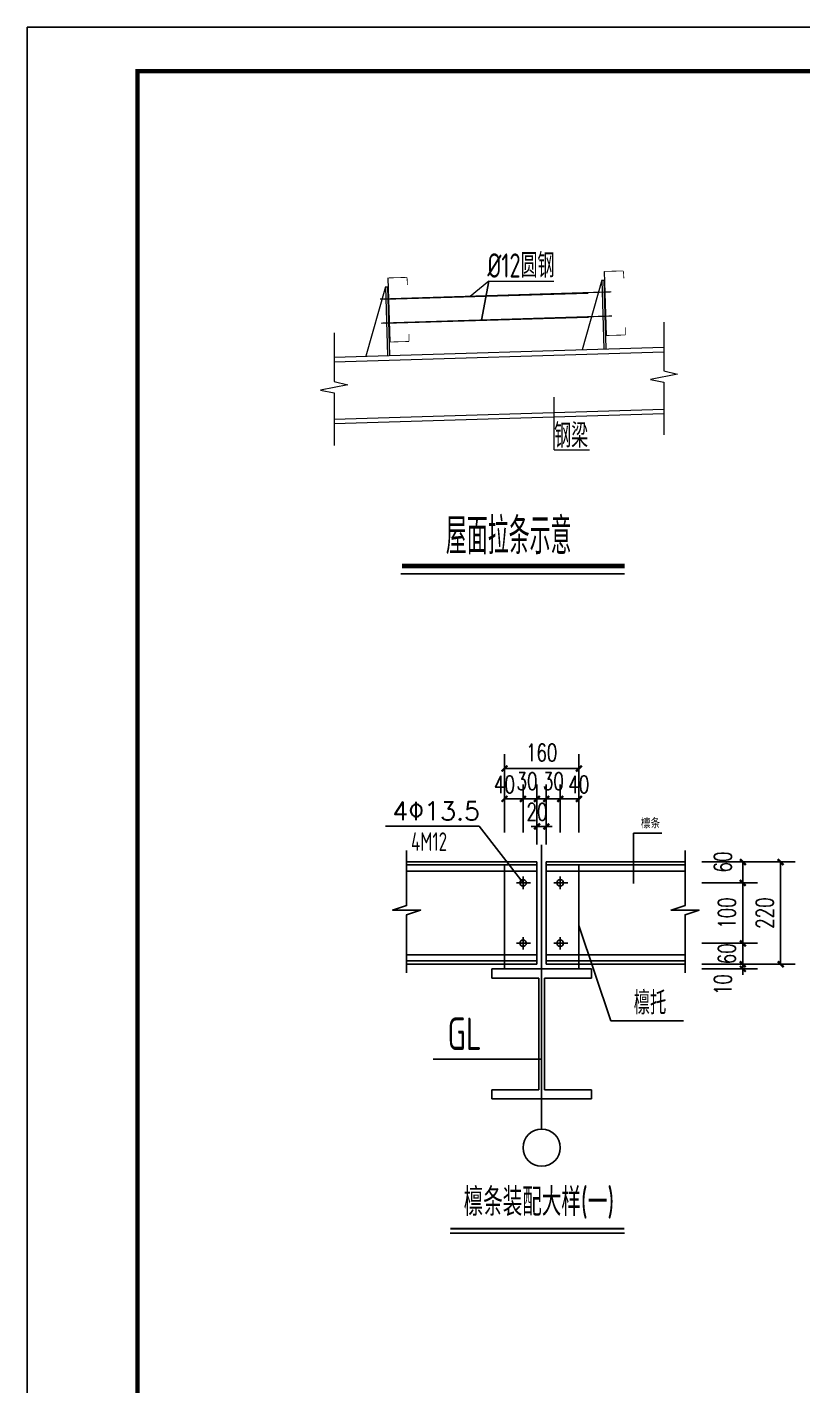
# Model space of a CAD drawing. Extents: x -17471 to 313636, y -71590 to 757901.
# Drawn here: x 187536 to 205132, y 727080 to 757901 of the extents above; entities that cross this region are included whole.
import ezdxf
from ezdxf.enums import TextEntityAlignment as Align

# ---------------------------------------------------------------- set-up
doc = ezdxf.new("R2010")
doc.units = 0
doc.header["$LTSCALE"] = 1000
doc.header["$MEASUREMENT"] = 0
doc.linetypes.add('3', pattern=[5, 3, -2])
for name, color, linetype in [('11', 3, 'Continuous'), ('1534', 7, 'Continuous'), ('ADIM', 3, 'Continuous'), ('AXIS', 3, 'Continuous'), ('PUB_DIM', 3, 'Continuous'), ('PUB_TITLE', 4, 'Continuous'), ('THICK', 6, 'Continuous'), ('THIN', 7, 'Continuous'), ('梁__虚线', 4, '3'), ('锚栓', 60, 'Continuous')]:
    doc.layers.add(name, color=color, linetype=linetype)
for name, color, linetype, lineweight in [('CB', 3, 'Continuous', 9), ('TEXT', 7, 'Continuous', 13), ('ZHONG', 4, 'Continuous', 20)]:
    doc.layers.add(name, color=color, linetype=linetype, lineweight=lineweight)
doc.styles.add('_HZTXT', font='txt.shx', dxfattribs={"width": 0.7, "bigfont": 'hztxt.shx'})
doc.styles.add('_TCH_DIM_T3', font='SIMPLEX', dxfattribs={"width": 0.705882, "bigfont": 'GBCBIG'})
doc.styles.add('HZTXT', font='txt', dxfattribs={"width": 0.7, "height": 300, "bigfont": 'HZTXT'})
doc.styles.get("Standard").update_dxf_attribs({"font": 'gbenor.shx', "bigfont": 'gbcbig.shx'})
doc.styles.add('TSSD_Dimension', font='Tssdeng.shx', dxfattribs={"width": 0.7, "bigfont": 'hztxt.shx'})
doc.styles.add('TSSD_NORM', font='Tssdeng.shx', dxfattribs={"width": 0.65, "bigfont": 'hztxt.shx'})
doc.styles.add('TSSD_REIN', font='Tssdeng.shx', dxfattribs={"width": 0.7, "bigfont": 'hztxt.shx'})
doc.dimstyles.new('_TCH_ARCH&&50', dxfattribs={"dimtxt": 148.75, "dimasz": 50, "dimexe": 125, "dimexo": 150, "dimgap": 63.125, "dimtad": 1, "dimdec": 0, "dimzin": 0, "dimdsep": 46, "dimtxsty": '_TCH_DIM_T3', "dimblk": 'ARCHTICK', "dimcen": 0.09, "dimclrt": 7, "dimazin": 2, "dimtfac": 1, "dimtdec": 0, "dimtix": 1, "dimtmove": 2, "dimatfit": 3, "dimfxl": 0, "dimtolj": 1, "dimtzin": 0, "dimarcsym": 0})

# ---------------------------------------------------------------- blocks, each defined once
blk = doc.blocks.new('4a')
blk.add_line((8489851, -2272568), (8489730, -2273209))
at = {"layer": '11', "color": 7}
blk.add_line((8488402, -2277393), (8492092, -2277393), dxfattribs=at)
at = {"layer": 'CB'}
for p, q in [((8488149, -2272660), (8488182, -2272660)), ((8489851, -2272568), (8489545, -2272821)), ((8489851, -2272568), (8490927, -2272568)), ((8491718, -2272553), (8491751, -2272553)), ((8487300, -2273419), (8487300, -2274224)), ((8492740, -2273243), (8492740, -2274048)), ((8492965, -2274102), (8492517, -2274192)), ((8492740, -2274048), (8492965, -2274102)), ((8487525, -2274278), (8487076, -2274368)), ((8487300, -2274224), (8487525, -2274278)), ((8492517, -2274192), (8492740, -2274232)), ((8492740, -2274232), (8492740, -2275104)), ((8487076, -2274368), (8487300, -2274408)), ((8487300, -2274408), (8487300, -2275280)), ((8490931, -2275347), (8490931, -2274483)), ((8490931, -2275347), (8491513, -2275347))]:
    blk.add_line(p, q, dxfattribs=at)
at = {"layer": 'THICK', "linetype": 'Continuous', "const_width": 75}
blk.add_lwpolyline([(8488419, -2277267), (8492092, -2277267)], dxfattribs=at)
at = {"layer": 'ZHONG'}
for p, q in [((8488188, -2272514), (8488219, -2273571)), ((8491757, -2272407), (8491789, -2273464)), ((8488149, -2272660), (8487823, -2273805)), ((8488130, -2272864), (8491485, -2272763)), ((8488149, -2272660), (8488183, -2273794)), ((8488182, -2272659), (8488216, -2273793)), ((8491718, -2272553), (8491393, -2273698)), ((8491718, -2272553), (8491752, -2273687)), ((8491751, -2272552), (8491785, -2273686)), ((8488142, -2273261), (8491497, -2273160)), ((8487300, -2273821), (8492740, -2273658)), ((8487303, -2273898), (8492740, -2273734)), ((8487300, -2274844), (8492740, -2274681)), ((8487300, -2274916), (8492740, -2274752))]:
    blk.add_line(p, q, dxfattribs=at)
for points, const_width in [([(8488188, -2272514), (8488503, -2272505)], 13.2), ([(8488188, -2272514), (8488219, -2273571)], 13.2), ([(8488503, -2272505), (8488510, -2272628)], 13.2), ([(8491757, -2272407), (8492072, -2272398)], 13.2), ([(8491757, -2272407), (8491789, -2273464)], 13.2), ([(8492072, -2272398), (8492080, -2272521)], 13.2), ([(8488059, -2272863), (8491873, -2272744)], 19.8), ([(8488071, -2273260), (8491885, -2273142)], 19.8), ([(8488535, -2273562), (8488535, -2273438)], 13.2), ([(8492104, -2273455), (8492104, -2273331)], 13.2), ([(8488219, -2273571), (8488535, -2273562)], 13.2), ([(8491789, -2273464), (8492104, -2273455)], 13.2)]:
    blk.add_lwpolyline(points, dxfattribs=dict(at, const_width=const_width))
at = {"color": 2, "char_height": 400, "attachment_point": 5, "style": 'TSSD_Dimension'}
for s, insert in [('%%c12圆钢', (8490382, -2272309)), ('钢梁', (8491210, -2275116))]:
    blk.add_mtext(s, dxfattribs=dict(at, insert=insert))
at = {"layer": '11', "color": 7, "width": 0.8}
blk.add_text('屋面拉条示意', height=600, dxfattribs=at).set_placement((8490180, -2276772), align=Align.MIDDLE_CENTER)
blk = doc.blocks.new('_ArchTick')
at = {"color": 0, "linetype": 'ByBlock', "const_width": 0.4}
blk.add_lwpolyline([(-0.5, -0.5), (0.5, 0.5)], dxfattribs=at)
blk = doc.blocks.new('*D3073')
at = {"layer": 'Defpoints', "color": 0, "linetype": 'ByBlock', "transparency": 16777216}
for p in [(-1745632, 225964), (-1745712, 225658), (-1745632, 225658)]:
    blk.add_point(p, dxfattribs=at)
at = {"layer": 'PUB_DIM', "color": 0, "linetype": 'ByBlock', "lineweight": -2, "transparency": 16777216}
for p, q in [((-1745712, 225808), (-1745712, 226089)), ((-1745632, 225808), (-1745632, 226089)), ((-1745712, 225964), (-1745762, 225964)), ((-1745712, 225964), (-1745632, 225964)), ((-1745632, 225964), (-1745582, 225964))]:
    blk.add_line(p, q, dxfattribs=at)
at = {"layer": 'PUB_DIM', "color": 0, "linetype": 'ByBlock', "lineweight": -2, "transparency": 16777216, "xscale": 50, "yscale": 50, "zscale": 50}
blk.add_blockref('_ArchTick', (-1745712, 225964), dxfattribs=at)
at = {"layer": 'PUB_DIM', "color": 0, "linetype": 'ByBlock', "lineweight": -2, "transparency": 16777216, "xscale": 50, "yscale": 50, "zscale": 50, "rotation": 180}
blk.add_blockref('_ArchTick', (-1745632, 225964), dxfattribs=at)
at = {"layer": 'PUB_DIM', "color": 7, "linetype": 'ByBlock', "transparency": 16777216, "insert": (-1745712, 226089), "char_height": 148.8, "attachment_point": 5, "style": '_TCH_DIM_T3'}
blk.add_mtext('\\A1;20', dxfattribs=at)
blk = doc.blocks.new('*D3074')
at = {"layer": 'Defpoints', "color": 0, "linetype": 'ByBlock', "transparency": 16777216}
for p in [(-1745352, 226201), (-1745512, 225761), (-1745352, 225761)]:
    blk.add_point(p, dxfattribs=at)
at = {"layer": 'PUB_DIM', "color": 0, "linetype": 'ByBlock', "lineweight": -2, "transparency": 16777216}
for p, q in [((-1745512, 225911), (-1745512, 226326)), ((-1745352, 225911), (-1745352, 226326)), ((-1745512, 226201), (-1745352, 226201))]:
    blk.add_line(p, q, dxfattribs=at)
at = {"layer": 'PUB_DIM', "color": 0, "linetype": 'ByBlock', "lineweight": -2, "transparency": 16777216, "xscale": 50, "yscale": 50, "zscale": 50, "rotation": 180}
blk.add_blockref('_ArchTick', (-1745512, 226201), dxfattribs=at)
at = {"layer": 'PUB_DIM', "color": 0, "linetype": 'ByBlock', "lineweight": -2, "transparency": 16777216, "xscale": 50, "yscale": 50, "zscale": 50}
blk.add_blockref('_ArchTick', (-1745352, 226201), dxfattribs=at)
at = {"layer": 'PUB_DIM', "color": 7, "linetype": 'ByBlock', "transparency": 16777216, "insert": (-1745352, 226326), "char_height": 148.8, "attachment_point": 5, "style": '_TCH_DIM_T3'}
blk.add_mtext('\\A1;40', dxfattribs=at)
blk = doc.blocks.new('*D3075')
at = {"layer": 'Defpoints', "color": 0, "linetype": 'ByBlock', "transparency": 16777216}
for p in [(-1745512, 226201), (-1745632, 225761), (-1745512, 225761)]:
    blk.add_point(p, dxfattribs=at)
at = {"layer": 'PUB_DIM', "color": 0, "linetype": 'ByBlock', "lineweight": -2, "transparency": 16777216}
for p, q in [((-1745632, 225911), (-1745632, 226326)), ((-1745512, 225911), (-1745512, 226326)), ((-1745632, 226201), (-1745682, 226201)), ((-1745632, 226201), (-1745512, 226201)), ((-1745512, 226201), (-1745462, 226201))]:
    blk.add_line(p, q, dxfattribs=at)
at = {"layer": 'PUB_DIM', "color": 0, "linetype": 'ByBlock', "lineweight": -2, "transparency": 16777216, "xscale": 50, "yscale": 50, "zscale": 50}
blk.add_blockref('_ArchTick', (-1745632, 226201), dxfattribs=at)
at = {"layer": 'PUB_DIM', "color": 0, "linetype": 'ByBlock', "lineweight": -2, "transparency": 16777216, "xscale": 50, "yscale": 50, "zscale": 50, "rotation": 180}
blk.add_blockref('_ArchTick', (-1745512, 226201), dxfattribs=at)
at = {"layer": 'PUB_DIM', "color": 7, "linetype": 'ByBlock', "transparency": 16777216, "insert": (-1745571, 226353), "char_height": 148.8, "attachment_point": 5, "style": '_TCH_DIM_T3'}
blk.add_mtext('\\A1;30', dxfattribs=at)
blk = doc.blocks.new('*D3076')
at = {"layer": 'Defpoints', "color": 0, "linetype": 'ByBlock', "transparency": 16777216}
for p in [(-1745832, 226201), (-1745992, 225761), (-1745832, 225761)]:
    blk.add_point(p, dxfattribs=at)
at = {"layer": 'PUB_DIM', "color": 0, "linetype": 'ByBlock', "lineweight": -2, "transparency": 16777216}
for p, q in [((-1745992, 225911), (-1745992, 226326)), ((-1745832, 225911), (-1745832, 226326)), ((-1745992, 226201), (-1745832, 226201))]:
    blk.add_line(p, q, dxfattribs=at)
at = {"layer": 'PUB_DIM', "color": 0, "linetype": 'ByBlock', "lineweight": -2, "transparency": 16777216, "xscale": 50, "yscale": 50, "zscale": 50, "rotation": 180}
blk.add_blockref('_ArchTick', (-1745992, 226201), dxfattribs=at)
at = {"layer": 'PUB_DIM', "color": 0, "linetype": 'ByBlock', "lineweight": -2, "transparency": 16777216, "xscale": 50, "yscale": 50, "zscale": 50}
blk.add_blockref('_ArchTick', (-1745832, 226201), dxfattribs=at)
at = {"layer": 'PUB_DIM', "color": 7, "linetype": 'ByBlock', "transparency": 16777216, "insert": (-1745992, 226326), "char_height": 148.8, "attachment_point": 5, "style": '_TCH_DIM_T3'}
blk.add_mtext('\\A1;40', dxfattribs=at)
blk = doc.blocks.new('*D3077')
at = {"layer": 'Defpoints', "color": 0, "linetype": 'ByBlock', "transparency": 16777216}
for p in [(-1745712, 226201), (-1745832, 225761), (-1745712, 225761)]:
    blk.add_point(p, dxfattribs=at)
at = {"layer": 'PUB_DIM', "color": 0, "linetype": 'ByBlock', "lineweight": -2, "transparency": 16777216}
for p, q in [((-1745832, 225911), (-1745832, 226326)), ((-1745712, 225911), (-1745712, 226326)), ((-1745832, 226201), (-1745882, 226201)), ((-1745832, 226201), (-1745712, 226201)), ((-1745712, 226201), (-1745662, 226201))]:
    blk.add_line(p, q, dxfattribs=at)
at = {"layer": 'PUB_DIM', "color": 0, "linetype": 'ByBlock', "lineweight": -2, "transparency": 16777216, "xscale": 50, "yscale": 50, "zscale": 50}
blk.add_blockref('_ArchTick', (-1745832, 226201), dxfattribs=at)
at = {"layer": 'PUB_DIM', "color": 0, "linetype": 'ByBlock', "lineweight": -2, "transparency": 16777216, "xscale": 50, "yscale": 50, "zscale": 50, "rotation": 180}
blk.add_blockref('_ArchTick', (-1745712, 226201), dxfattribs=at)
at = {"layer": 'PUB_DIM', "color": 7, "linetype": 'ByBlock', "transparency": 16777216, "insert": (-1745798, 226353), "char_height": 148.8, "attachment_point": 5, "style": '_TCH_DIM_T3'}
blk.add_mtext('\\A1;30', dxfattribs=at)
blk = doc.blocks.new('*D3078')
at = {"layer": 'Defpoints', "color": 0, "linetype": 'ByBlock', "transparency": 16777216}
for p in [(-1745352, 226462), (-1745992, 225761), (-1745352, 225761)]:
    blk.add_point(p, dxfattribs=at)
at = {"layer": 'PUB_DIM', "color": 0, "linetype": 'ByBlock', "lineweight": -2, "transparency": 16777216}
for p, q in [((-1745992, 225911), (-1745992, 226587)), ((-1745352, 225911), (-1745352, 226587)), ((-1745992, 226462), (-1745352, 226462))]:
    blk.add_line(p, q, dxfattribs=at)
at = {"layer": 'PUB_DIM', "color": 0, "linetype": 'ByBlock', "lineweight": -2, "transparency": 16777216, "xscale": 50, "yscale": 50, "zscale": 50, "rotation": 180}
blk.add_blockref('_ArchTick', (-1745992, 226462), dxfattribs=at)
at = {"layer": 'PUB_DIM', "color": 0, "linetype": 'ByBlock', "lineweight": -2, "transparency": 16777216, "xscale": 50, "yscale": 50, "zscale": 50}
blk.add_blockref('_ArchTick', (-1745352, 226462), dxfattribs=at)
at = {"layer": 'PUB_DIM', "color": 7, "linetype": 'ByBlock', "transparency": 16777216, "insert": (-1745672, 226600), "char_height": 148.8, "attachment_point": 5, "style": '_TCH_DIM_T3'}
blk.add_mtext('\\A1;160', dxfattribs=at)
blk = doc.blocks.new('*D3079')
at = {"layer": 'Defpoints', "color": 0, "linetype": 'ByBlock', "transparency": 16777216}
for p in [(-1744443, 224778), (-1743940, 224778), (-1744443, 224738)]:
    blk.add_point(p, dxfattribs=at)
at = {"layer": 'PUB_DIM', "color": 0, "linetype": 'ByBlock', "lineweight": -2, "transparency": 16777216}
for p, q in [((-1744293, 224778), (-1743815, 224778)), ((-1743940, 224778), (-1743940, 224828)), ((-1743940, 224738), (-1743940, 224778)), ((-1744293, 224738), (-1743815, 224738)), ((-1743940, 224738), (-1743940, 224688))]:
    blk.add_line(p, q, dxfattribs=at)
at = {"layer": 'PUB_DIM', "color": 0, "linetype": 'ByBlock', "lineweight": -2, "transparency": 16777216, "xscale": 50, "yscale": 50, "zscale": 50}
for p, rotation in [((-1743940, 224778), 270), ((-1743940, 224738), 90)]:
    blk.add_blockref('_ArchTick', p, dxfattribs=dict(at, rotation=rotation))
at = {"layer": 'PUB_DIM', "color": 7, "linetype": 'ByBlock', "transparency": 16777216, "insert": (-1744112, 224603), "char_height": 148.8, "attachment_point": 5, "rotation": 90, "style": '_TCH_DIM_T3'}
blk.add_mtext('\\A1;10', dxfattribs=at)
blk = doc.blocks.new('*D3080')
at = {"layer": 'Defpoints', "color": 0, "linetype": 'ByBlock', "transparency": 16777216}
for p in [(-1744443, 224958), (-1743940, 224958), (-1744443, 224778)]:
    blk.add_point(p, dxfattribs=at)
at = {"layer": 'PUB_DIM', "color": 0, "linetype": 'ByBlock', "lineweight": -2, "transparency": 16777216}
for p, q in [((-1743940, 224958), (-1743940, 225008)), ((-1744293, 224958), (-1743815, 224958)), ((-1743940, 224778), (-1743940, 224958)), ((-1744293, 224778), (-1743815, 224778)), ((-1743940, 224778), (-1743940, 224728))]:
    blk.add_line(p, q, dxfattribs=at)
at = {"layer": 'PUB_DIM', "color": 0, "linetype": 'ByBlock', "lineweight": -2, "transparency": 16777216, "xscale": 50, "yscale": 50, "zscale": 50}
for p, rotation in [((-1743940, 224958), 270), ((-1743940, 224778), 90)]:
    blk.add_blockref('_ArchTick', p, dxfattribs=dict(at, rotation=rotation))
at = {"layer": 'PUB_DIM', "color": 7, "linetype": 'ByBlock', "transparency": 16777216, "insert": (-1744077, 224868), "char_height": 148.8, "attachment_point": 5, "rotation": 90, "style": '_TCH_DIM_T3'}
blk.add_mtext('\\A1;60', dxfattribs=at)
blk = doc.blocks.new('*D3081')
at = {"layer": 'Defpoints', "color": 0, "linetype": 'ByBlock', "transparency": 16777216}
for p in [(-1744443, 225478), (-1743940, 225478), (-1744443, 224958)]:
    blk.add_point(p, dxfattribs=at)
at = {"layer": 'PUB_DIM', "color": 0, "linetype": 'ByBlock', "lineweight": -2, "transparency": 16777216}
for p, q in [((-1744293, 225478), (-1743815, 225478)), ((-1743940, 224958), (-1743940, 225478)), ((-1744293, 224958), (-1743815, 224958))]:
    blk.add_line(p, q, dxfattribs=at)
at = {"layer": 'PUB_DIM', "color": 0, "linetype": 'ByBlock', "lineweight": -2, "transparency": 16777216, "xscale": 50, "yscale": 50, "zscale": 50}
for p, rotation in [((-1743940, 225478), 90), ((-1743940, 224958), 270)]:
    blk.add_blockref('_ArchTick', p, dxfattribs=dict(at, rotation=rotation))
at = {"layer": 'PUB_DIM', "color": 7, "linetype": 'ByBlock', "transparency": 16777216, "insert": (-1744077, 225218), "char_height": 148.8, "attachment_point": 5, "rotation": 90, "style": '_TCH_DIM_T3'}
blk.add_mtext('\\A1;100', dxfattribs=at)
blk = doc.blocks.new('*D3082')
at = {"layer": 'Defpoints', "color": 0, "linetype": 'ByBlock', "transparency": 16777216}
for p in [(-1744443, 225658), (-1743940, 225658), (-1744443, 225478)]:
    blk.add_point(p, dxfattribs=at)
at = {"layer": 'PUB_DIM', "color": 0, "linetype": 'ByBlock', "lineweight": -2, "transparency": 16777216}
for p, q in [((-1744293, 225658), (-1743815, 225658)), ((-1743940, 225478), (-1743940, 225658)), ((-1744293, 225478), (-1743815, 225478))]:
    blk.add_line(p, q, dxfattribs=at)
at = {"layer": 'PUB_DIM', "color": 0, "linetype": 'ByBlock', "lineweight": -2, "transparency": 16777216, "xscale": 50, "yscale": 50, "zscale": 50}
for p, rotation in [((-1743940, 225658), 90), ((-1743940, 225478), 270)]:
    blk.add_blockref('_ArchTick', p, dxfattribs=dict(at, rotation=rotation))
at = {"layer": 'PUB_DIM', "color": 7, "linetype": 'ByBlock', "transparency": 16777216, "insert": (-1744112, 225658), "char_height": 148.8, "attachment_point": 5, "rotation": 90, "style": '_TCH_DIM_T3'}
blk.add_mtext('\\A1;60', dxfattribs=at)
blk = doc.blocks.new('*D3083')
at = {"layer": 'Defpoints', "color": 0, "linetype": 'ByBlock', "transparency": 16777216}
for p in [(-1744293, 225658), (-1743615, 225658), (-1744293, 224778)]:
    blk.add_point(p, dxfattribs=at)
at = {"layer": 'PUB_DIM', "color": 0, "linetype": 'ByBlock', "lineweight": -2, "transparency": 16777216}
for p, q in [((-1744143, 225658), (-1743490, 225658)), ((-1743615, 224778), (-1743615, 225658)), ((-1744143, 224778), (-1743490, 224778))]:
    blk.add_line(p, q, dxfattribs=at)
at = {"layer": 'PUB_DIM', "color": 0, "linetype": 'ByBlock', "lineweight": -2, "transparency": 16777216, "xscale": 50, "yscale": 50, "zscale": 50}
for p, rotation in [((-1743615, 225658), 90), ((-1743615, 224778), 270)]:
    blk.add_blockref('_ArchTick', p, dxfattribs=dict(at, rotation=rotation))
at = {"layer": 'PUB_DIM', "color": 7, "linetype": 'ByBlock', "transparency": 16777216, "insert": (-1743752, 225218), "char_height": 148.8, "attachment_point": 5, "rotation": 90, "style": '_TCH_DIM_T3'}
blk.add_mtext('\\A1;220', dxfattribs=at)
blk = doc.blocks.new('452523542345')
blk.add_circle((-1745672.2, 223199.3), 160)
at = {"layer": 'ADIM'}
for p, q in [((-1746209.1, 225967.2), (-1747014.6, 225967.2)), ((-1745832.2, 225478.4), (-1746209.1, 225967.2)), ((-1744880.7, 225905.5), (-1744636.5, 225905.5)), ((-1744880.7, 225473.5), (-1744880.7, 225905.5)), ((-1745352.2, 225112.5), (-1745075.4, 224289.5)), ((-1745075.4, 224289.5), (-1744449.7, 224289.5)), ((-1745672.2, 223961.1), (-1746604.8, 223961.1))]:
    blk.add_line(p, q, dxfattribs=at)
at = {"layer": 'AXIS', "ltscale": 10}
blk.add_line((-1745672.2, 225805.3), (-1745672.2, 223359.3), dxfattribs=at)
at = {"layer": 'THICK', "linetype": 'Continuous', "const_width": 18}
blk.add_lwpolyline([(-1746458.8, 222502.6), (-1744958.9, 222502.6)], dxfattribs=at)
at = {"layer": 'THIN'}
for p, q in [((-1746834.4, 225658.4), (-1745712.2, 225658.4)), ((-1746834.4, 225578.4), (-1745712.2, 225578.4)), ((-1745712.2, 225658.4), (-1745712.2, 224778.4)), ((-1745632.2, 225658.4), (-1744437.5, 225658.4)), ((-1745632.2, 225658.4), (-1745632.2, 224778.4)), ((-1745632.2, 225578.4), (-1744437.5, 225578.4)), ((-1745887, 225478.4), (-1745767.6, 225478.4)), ((-1745832.2, 225532.4), (-1745832.2, 225425.4)), ((-1745567, 225478.4), (-1745447.6, 225478.4)), ((-1745512.2, 225532.4), (-1745512.2, 225425.4)), ((-1745832.2, 225012.4), (-1745832.2, 224905.4)), ((-1745512.2, 225012.4), (-1745512.2, 224905.4)), ((-1746834.4, 224858.4), (-1745712.2, 224858.4)), ((-1745887, 224958.4), (-1745767.6, 224958.4)), ((-1745632.2, 224858.4), (-1744437.5, 224858.4)), ((-1745567, 224958.4), (-1745447.6, 224958.4)), ((-1746834.4, 224778.4), (-1745712.2, 224778.4)), ((-1745632.2, 224778.4), (-1744437.5, 224778.4)), ((-1746101.1, 224738.4), (-1745243.3, 224738.4)), ((-1746101.1, 224738.4), (-1746101.1, 224658.4)), ((-1746101.1, 224658.4), (-1745696.2, 224658.4)), ((-1745696.2, 224658.4), (-1745696.2, 223698.4)), ((-1745648.2, 224658.4), (-1745243.3, 224658.4)), ((-1745648.2, 224658.4), (-1745648.2, 223698.4)), ((-1745243.3, 224738.4), (-1745243.3, 224658.4)), ((-1746101.1, 223698.4), (-1745696.2, 223698.4)), ((-1746101.1, 223698.4), (-1746101.1, 223618.4)), ((-1745648.2, 223698.4), (-1745243.3, 223698.4)), ((-1745243.3, 223698.4), (-1745243.3, 223618.4)), ((-1746101.1, 223618.4), (-1745243.3, 223618.4))]:
    blk.add_line(p, q, dxfattribs=at)
for points in [[(-1746834.4, 224702.8), (-1746834.4, 225203.4), (-1746714.4, 225243.4), (-1746954.4, 225243.4), (-1746834.4, 225283.4), (-1746834.4, 225757.4)], [(-1744437.5, 224702.8), (-1744437.5, 225203.4), (-1744317.5, 225243.4), (-1744557.5, 225243.4), (-1744437.5, 225283.4), (-1744437.5, 225757.4)]]:
    blk.add_lwpolyline(points, dxfattribs=at)
at = {"layer": 'THIN', "linetype": 'Continuous'}
blk.add_lwpolyline([(-1746458.8, 222462.6), (-1744958.9, 222462.6)], dxfattribs=at)
at = {"layer": 'THIN'}
for centre in [(-1745832.2, 225478.4), (-1745512.2, 225478.4), (-1745832.2, 224958.4), (-1745512.2, 224958.4)]:
    blk.add_circle(centre, 28.1, dxfattribs=at)
at = {"layer": '梁__虚线'}
for p, q in [((-1746834.4, 225633.2), (-1745712.2, 225633.2)), ((-1745992.2, 225633.2), (-1745992.2, 224807.6)), ((-1745632.2, 225633.2), (-1744437.5, 225633.2)), ((-1745352.2, 225633.2), (-1745352.2, 224807.6)), ((-1746834.4, 224807.6), (-1745712.2, 224807.6)), ((-1745632.2, 224807.6), (-1744437.5, 224807.6))]:
    blk.add_line(p, q, dxfattribs=at)
at = {"layer": '锚栓'}
for p, q in [((-1745992.2, 224809.6), (-1745992.2, 224778.4)), ((-1745992.2, 224778.4), (-1745992.2, 224738.4)), ((-1745352.2, 224807.6), (-1745352.2, 224778.4)), ((-1745352.2, 224778.4), (-1745352.2, 224738.4))]:
    blk.add_line(p, q, dxfattribs=at)
at = {"layer": 'TEXT', "width": 0.7}
for s, height, style, p in [('檩托', 200, 'TSSD_REIN', (-1744879, 224345.3)), ('GL', 280, 'TSSD_NORM', (-1746482.2, 224039.7)), ('檩条装配大样(一)', 240, 'TSSD_REIN', (-1746342.6, 222612.1))]:
    blk.add_text(s, height=height, dxfattribs=dict(at, style=style)).set_placement(p)
at = {"layer": 'TEXT', "style": 'TSSD_NORM', "width": 0.7}
blk.add_attdef('轴', text='', height=240, dxfattribs=at).set_placement((-1745678.4, 223199.9), align=Align.MIDDLE)
at = {"layer": 'THIN', "style": 'HZTXT'}
blk.add_text('4%%13013.5', height=160, dxfattribs=at).set_placement((-1746957, 226017.1))
at = {"layer": 'THIN', "width": 0.7}
for s, height, style, p in [('檩条', 87.5, '_HZTXT', (-1744817, 225948)), ('4M12', 160, 'TSSD_REIN', (-1746796.5, 225753.4))]:
    blk.add_text(s, height=height, dxfattribs=dict(at, style=style)).set_placement(p)
at = {"layer": 'PUB_DIM', "color": 0, "linetype": 'ByBlock'}
for p1, p2, distance, text, picture, middle in [((-1745992.2, 225761.1), (-1745352.2, 225761.1), 701.4, '160', '*D3078', (-1745672.2, 226599.9)), ((-1744293.2, 224778.4), (-1744293.2, 225658.4), -678.5, '220', '*D3083', (-1743752.1, 225218.4)), ((-1744443.2, 224958.4), (-1744443.2, 225478.4), -503.6, '100', '*D3081', (-1744077.1, 225218.4)), ((-1744443.2, 224778.4), (-1744443.2, 224958.4), -503.6, '60', '*D3080', (-1744077.1, 224868.4))]:
    dim = blk.add_aligned_dim(p1=p1, p2=p2, distance=distance, text=text, dimstyle='_TCH_ARCH&&50', dxfattribs=at)
    dim.commit()
    dim.dimension.update_dxf_attribs({"geometry": picture, "text_midpoint": middle})
for base, p1, p2, angle, text, picture, middle in [((-1745832.2, 226201.2), (-1745992.2, 225761.1), (-1745832.2, 225761.1), 0, '40', '*D3076', (-1745992.2, 226326.2)), ((-1745712.2, 226201.2), (-1745832.2, 225761.1), (-1745712.2, 225761.1), 0, '30', '*D3077', (-1745797.8, 226352.9)), ((-1745512.2, 226201.2), (-1745632.2, 225761.1), (-1745512.2, 225761.1), 0, '30', '*D3075', (-1745571.5, 226352.9)), ((-1745352.2, 226201.2), (-1745512.2, 225761.1), (-1745352.2, 225761.1), 0, '40', '*D3074', (-1745352.2, 226326.2)), ((-1745632.2, 225964.3), (-1745712.2, 225658.4), (-1745632.2, 225658.4), 0, '20', '*D3073', (-1745712.2, 226089.3)), ((-1743939.6, 225658.4), (-1744443.2, 225478.4), (-1744443.2, 225658.4), 90, '60', '*D3082', (-1744112.1, 225658.4)), ((-1743939.6, 224778.4), (-1744443.2, 224738.4), (-1744443.2, 224778.4), 90, '10', '*D3079', (-1744112.1, 224603.4))]:
    dim = blk.add_linear_dim(base=base, p1=p1, p2=p2, angle=angle, text=text, dimstyle='_TCH_ARCH&&50', dxfattribs=at)
    dim.commit()
    dim.dimension.update_dxf_attribs({"geometry": picture, "text_midpoint": middle, "dimtype": 161})

msp = doc.modelspace()

# ---------------------------------------------------------------- linework, layer by layer
at = {"layer": 'PUB_TITLE'}
msp.add_lwpolyline([(187535.9, 698500.8), (271635.9, 698500.8), (271635.9, 757900.8), (187535.9, 757900.8)], close=True, dxfattribs=at)
at = {"layer": 'PUB_TITLE', "const_width": 100}
msp.add_lwpolyline([(190035.9, 699500.8), (270635.9, 699500.8), (270635.9, 756900.8), (190035.9, 756900.8)], close=True, dxfattribs=at)

# ---------------------------------------------------------------- block references
at = {"xscale": 1.375208333333333, "yscale": 1.375208333333333, "zscale": 1.375208333333333}
msp.add_blockref('4a', (-11477306.9, 3877392.6), dxfattribs=at)
at = {"layer": '1534', "color": 0, "linetype": 'ByBlock', "xscale": 2.635815972271318, "yscale": 2.635815972271318, "zscale": 2.635815972271318}
msp.add_blockref('452523542345', (4800476.6, 144170.2), dxfattribs=at)

doc.saveas('drawing.dxf')
